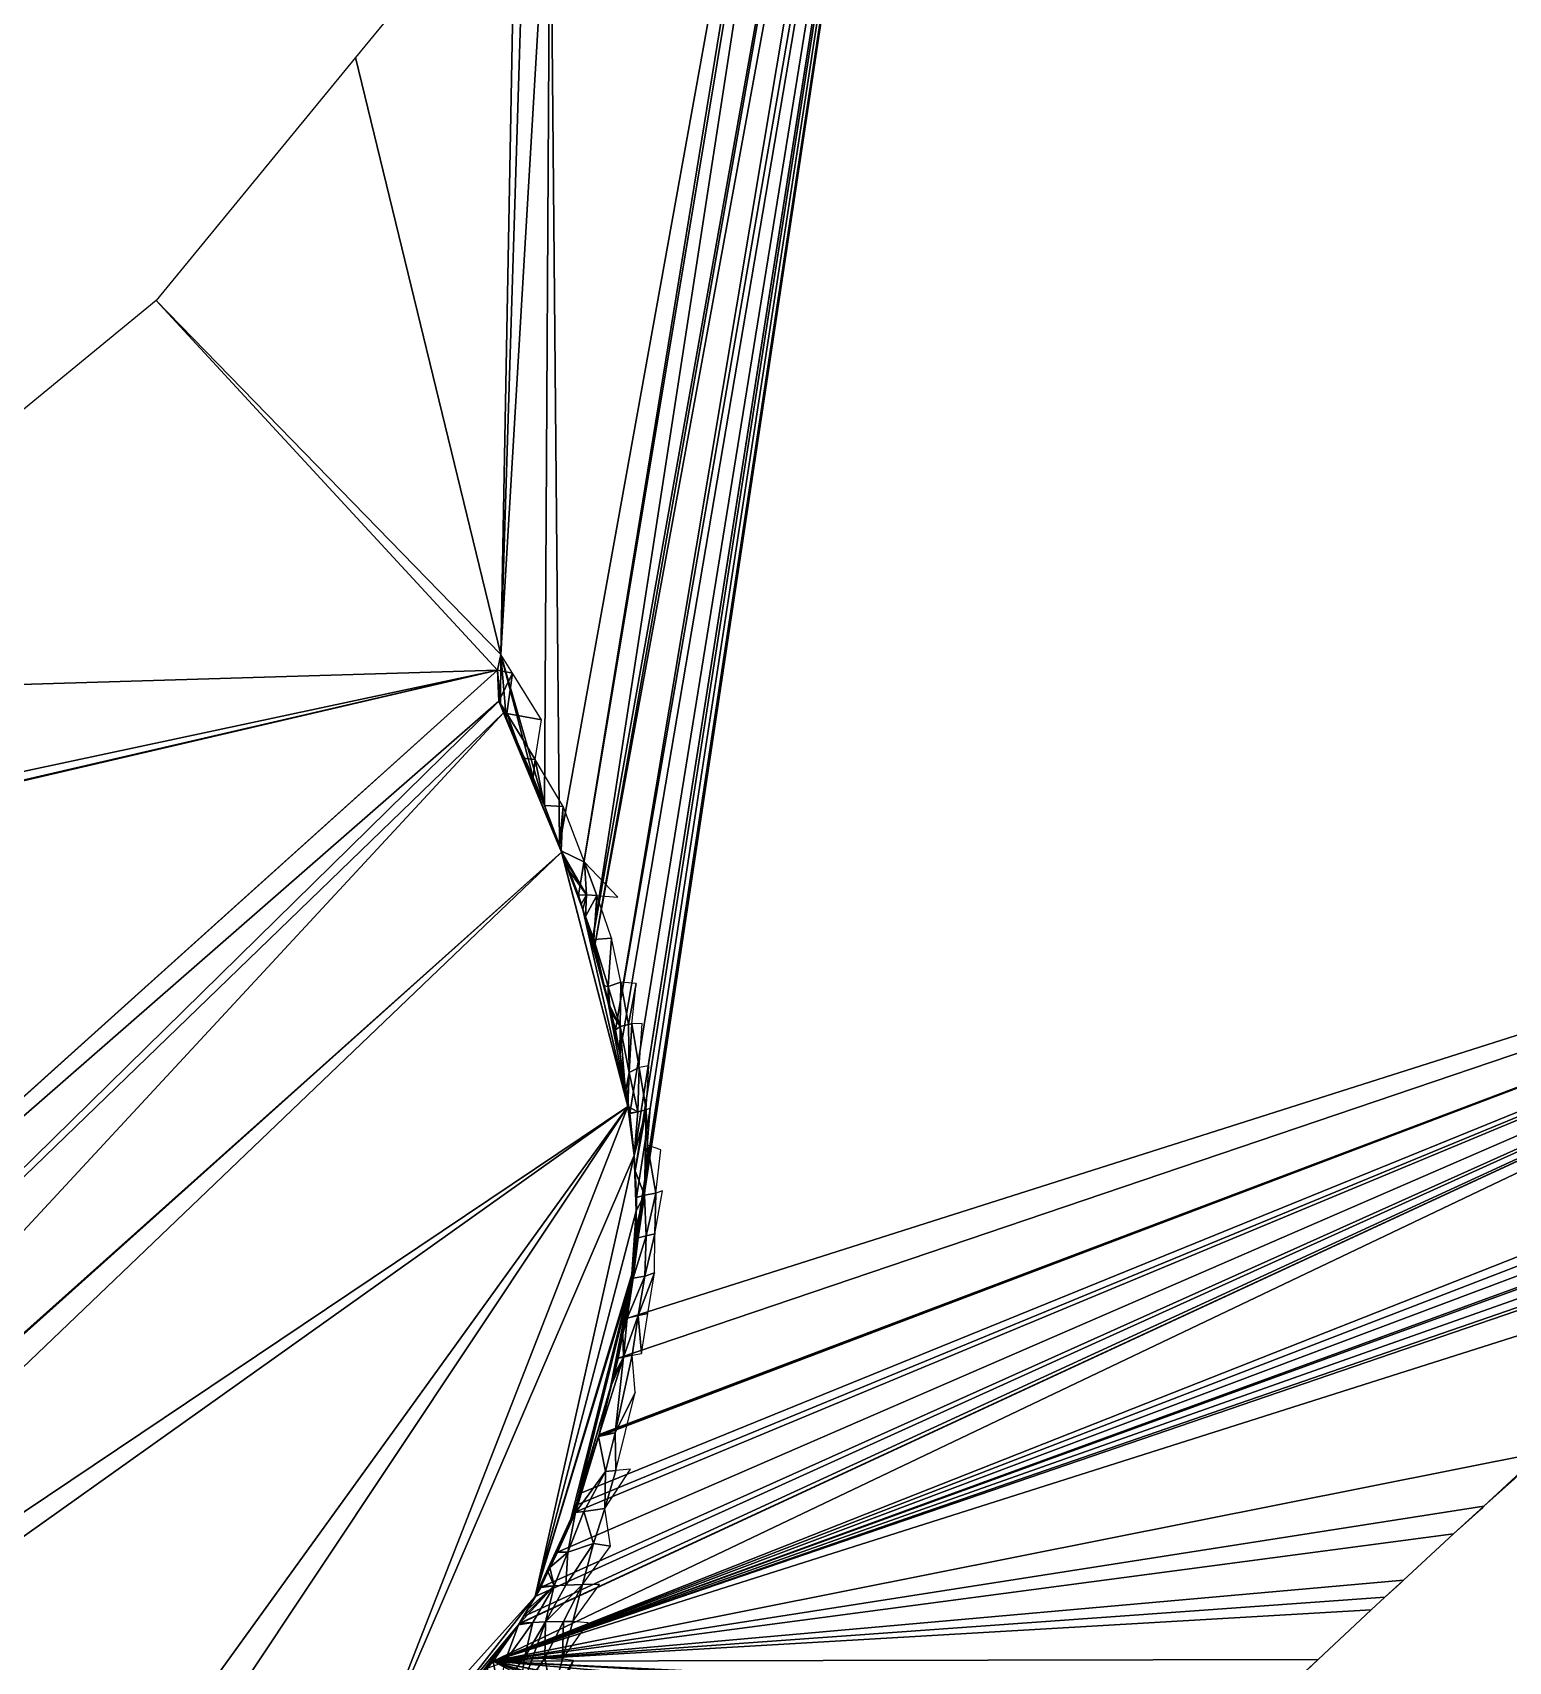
# Model space of a CAD drawing. Extents: x -96 to 96, y -91 to 94.
# Drawn here: x 41.42 to 70.3, y -70.47 to -38.6 of the extents above; entities that cross this region are included whole.
import ezdxf

# ---------------------------------------------------------------- set-up
doc = ezdxf.new("R2010")
doc.units = 0

msp = doc.modelspace()

# ---------------------------------------------------------------- linework, layer by layer
for points in [[(61.057, 9.573, 104), (62, 0, 104), (87.445, -52.815, 104)], [(61.057, 9.573, 104), (87.445, -52.815, 104), (81.653, -38.99, 104)], [(61.057, 9.573, 104), (81.653, -38.99, 104), (81.323, -38.202, 104)], [(62, 0, 104), (61.268, -7.43, 104), (87.445, -52.815, 104)], [(61.268, -7.43, 104), (60.809, -12.096, 104), (87.445, -52.815, 104)], [(60.809, -12.096, 104), (60.187, -14.146, 104), (52.825, -58.107, 104)], [(60.809, -12.096, 104), (52.825, -58.107, 104), (52.912, -58.571, 104)], [(60.809, -12.096, 104), (52.912, -58.571, 104), (53.111, -59.745, 104)], [(60.809, -12.096, 104), (53.137, -62.971, 104), (53.024, -63.76, 104)], [(60.809, -12.096, 104), (53.024, -63.76, 104), (87.445, -52.815, 104)], [(60.809, -12.096, 104), (53.111, -59.745, 104), (53.194, -60.559, 104)], [(60.809, -12.096, 104), (53.143, -62.919, 104), (53.137, -62.971, 104)], [(60.809, -12.096, 104), (53.147, -62.888, 104), (53.143, -62.919, 104)], [(60.809, -12.096, 104), (53.223, -62.192, 104), (53.147, -62.888, 104)], [(60.809, -12.096, 104), (53.194, -60.559, 104), (53.195, -60.566, 104)], [(60.809, -12.096, 104), (53.195, -60.566, 104), (53.212, -60.866, 104)], [(60.809, -12.096, 104), (53.212, -60.866, 104), (53.241, -61.389, 104)], [(60.809, -12.096, 104), (53.241, -61.389, 104), (53.223, -62.192, 104)], [(60.187, -14.146, 104), (59.462, -16.536, 104), (52.416, -56.489, 104)], [(60.187, -14.146, 104), (52.416, -56.489, 104), (52.825, -58.107, 104)], [(59.462, -16.536, 104), (57.533, -22.893, 104), (52.377, -56.356, 104)], [(59.462, -16.536, 104), (52.377, -56.356, 104), (52.416, -56.489, 104)], [(57.533, -22.893, 104), (57.281, -23.726, 104), (52.101, -55.476, 104)], [(57.533, -22.893, 104), (52.101, -55.476, 104), (52.377, -56.356, 104)], [(57.281, -23.726, 104), (51.551, -34.445, 104), (51.732, -54.496, 104)], [(57.281, -23.726, 104), (51.732, -54.496, 104), (52.101, -55.476, 104)], [(51.551, -34.445, 104), (51.073, -35.028, 104), (50.585, -50.767, 104)], [(51.551, -34.445, 104), (50.585, -50.767, 104), (51.438, -53.717, 104)], [(51.551, -34.445, 104), (51.438, -53.717, 104), (51.732, -54.496, 104)], [(51.073, -35.028, 104), (50.87, -35.275, 104), (50.585, -50.767, 104)], [(50.87, -35.275, 104), (47.743, -39.085, 104), (50.585, -50.767, 104)], [(47.743, -39.085, 104), (43.841, -43.841, 104), (50.585, -50.767, 104)], [(43.841, -43.841, 104), (34.445, -51.551, 104), (50.522, -51.074, 104)], [(50.522, -51.074, 104), (50.585, -50.767, 104), (43.841, -43.841, 104)], [(50.585, -50.767, 104), (50.522, -51.074, 104), (50.576, -51.75, 104)], [(50.522, -51.074, 104), (50.585, -50.767, 104), (50.585, -50.767, 104)], [(50.522, -51.074, 104), (50.585, -50.767, 104), (50.522, -51.074, 104)], [(50.522, -51.074, 104), (50.585, -50.767, 104), (50.585, -50.767, 104)], [(50.585, -50.767, 104), (50.522, -51.074, 104), (50.812, -51.131, 103.897)], [(50.812, -51.131, 103.897), (50.585, -50.767, 104), (50.522, -51.074, 104)], [(50.585, -50.767, 104), (50.576, -51.75, 104), (50.69, -51.994, 104)], [(50.585, -50.767, 104), (50.69, -51.994, 104), (51.219, -53.171, 104)], [(50.585, -50.767, 104), (51.219, -53.171, 104), (51.438, -53.717, 104)], [(23.15, -57.455, 104), (27.717, -71.582, 104), (50.522, -51.074, 104)], [(23.726, -57.281, 104), (23.15, -57.455, 104), (50.522, -51.074, 104)], [(25.236, -56.474, 104), (23.726, -57.281, 104), (50.522, -51.074, 104)], [(34.445, -51.551, 104), (25.236, -56.474, 104), (50.522, -51.074, 104)], [(27.717, -71.582, 104), (27.727, -71.593, 104), (50.522, -51.074, 104)], [(27.727, -71.593, 104), (50.548, -51.679, 104), (50.522, -51.074, 104)], [(50.522, -51.074, 104), (50.548, -51.679, 104), (50.576, -51.75, 104)], [(50.548, -51.679, 104), (50.548, -51.679, 104), (50.522, -51.074, 104)], [(50.522, -51.074, 104), (50.548, -51.679, 104), (50.522, -51.074, 104)], [(50.548, -51.679, 104), (50.812, -51.131, 103.897), (50.522, -51.074, 104)], [(50.548, -51.679, 104), (50.812, -51.131, 103.897), (50.522, -51.074, 104)], [(50.548, -51.679, 104), (50.702, -51.918, 103.948), (50.812, -51.131, 103.897)], [(50.548, -51.679, 104), (50.702, -51.918, 103.948), (50.812, -51.131, 103.897)], [(50.812, -51.131, 103.897), (50.702, -51.918, 103.948), (51.381, -52.045, 103.634)], [(50.812, -51.131, 103.897), (50.702, -51.918, 103.948), (51.381, -52.045, 103.634)], [(27.727, -71.593, 104), (29.104, -72.733, 104), (50.548, -51.679, 104)], [(29.104, -72.733, 104), (50.639, -51.908, 104), (50.548, -51.679, 104)], [(29.104, -72.733, 104), (30.442, -73.69, 104), (50.639, -51.908, 104)], [(30.442, -73.69, 104), (51.773, -54.633, 104), (50.639, -51.908, 104)], [(50.548, -51.679, 104), (50.576, -51.75, 104), (50.548, -51.679, 104)], [(50.639, -51.908, 104), (50.576, -51.75, 104), (50.548, -51.679, 104)], [(50.548, -51.679, 104), (50.576, -51.75, 104), (50.702, -51.918, 103.948)], [(50.576, -51.75, 104), (50.702, -51.918, 103.948), (50.548, -51.679, 104)], [(50.576, -51.75, 104), (50.639, -51.908, 104), (50.69, -51.994, 104)], [(50.639, -51.908, 104), (50.576, -51.75, 104), (50.639, -51.908, 104)], [(50.639, -51.908, 104), (50.702, -51.918, 103.948), (50.576, -51.75, 104)], [(50.576, -51.75, 104), (50.639, -51.908, 104), (50.702, -51.918, 103.948)], [(50.639, -51.908, 104), (50.639, -51.908, 104), (50.69, -51.994, 104)], [(50.69, -51.994, 104), (50.639, -51.908, 104), (50.69, -51.994, 104)], [(51.024, -52.796, 104), (50.69, -51.994, 104), (50.639, -51.908, 104)], [(51.773, -54.633, 104), (51.024, -52.796, 104), (50.639, -51.908, 104)], [(50.639, -51.908, 104), (50.69, -51.994, 104), (50.702, -51.918, 103.948)], [(50.69, -51.994, 104), (50.702, -51.918, 103.948), (50.639, -51.908, 104)], [(51.024, -52.796, 104), (50.702, -51.918, 103.948), (50.69, -51.994, 104)], [(51.024, -52.796, 104), (50.702, -51.918, 103.948), (50.69, -51.994, 104)], [(50.702, -51.918, 103.948), (51.257, -52.819, 103.734), (51.381, -52.045, 103.634)], [(51.024, -52.796, 104), (51.257, -52.819, 103.734), (50.702, -51.918, 103.948)], [(50.702, -51.918, 103.948), (51.257, -52.819, 103.734), (51.381, -52.045, 103.634)], [(51.024, -52.796, 104), (51.257, -52.819, 103.734), (50.702, -51.918, 103.948)], [(50.69, -51.994, 104), (51.024, -52.796, 104), (51.219, -53.171, 104)], [(51.024, -52.796, 104), (50.69, -51.994, 104), (50.69, -51.994, 104)], [(51.024, -52.796, 104), (50.69, -51.994, 104), (51.024, -52.796, 104)], [(50.431, -70.458, 104), (79.258, -59.077, 104), (87.445, -52.815, 104)], [(50.946, -69.732, 104), (50.431, -70.458, 104), (87.445, -52.815, 104)], [(50.954, -69.717, 104), (50.946, -69.732, 104), (87.445, -52.815, 104)], [(51.03, -69.585, 104), (50.954, -69.717, 104), (87.445, -52.815, 104)], [(51.024, -52.796, 104), (51.024, -52.796, 104), (51.219, -53.171, 104)], [(51.219, -53.171, 104), (51.219, -53.171, 104), (51.024, -52.796, 104)], [(51.438, -53.717, 104), (51.219, -53.171, 104), (51.024, -52.796, 104)], [(51.773, -54.633, 104), (51.438, -53.717, 104), (51.024, -52.796, 104)], [(51.219, -53.171, 104), (51.257, -52.819, 103.734), (51.024, -52.796, 104)], [(51.219, -53.171, 104), (51.257, -52.819, 103.734), (51.024, -52.796, 104)], [(51.253, -69.198, 104), (51.03, -69.585, 104), (87.445, -52.815, 104)], [(51.438, -53.717, 104), (51.257, -52.819, 103.734), (51.219, -53.171, 104)], [(51.438, -53.717, 104), (51.257, -52.819, 103.734), (51.219, -53.171, 104)], [(51.357, -69.018, 104), (51.253, -69.198, 104), (87.445, -52.815, 104)], [(51.438, -53.717, 104), (51.801, -53.741, 103.477), (51.257, -52.819, 103.734)], [(51.438, -53.717, 104), (51.801, -53.741, 103.477), (51.257, -52.819, 103.734)], [(51.69, -68.326, 104), (51.357, -69.018, 104), (87.445, -52.815, 104)], [(52.006, -67.558, 104), (51.69, -68.326, 104), (87.445, -52.815, 104)], [(52.055, -67.412, 104), (52.006, -67.558, 104), (87.445, -52.815, 104)], [(52.13, -67.183, 104), (52.055, -67.412, 104), (87.445, -52.815, 104)], [(52.497, -66.064, 104), (52.13, -67.183, 104), (87.445, -52.815, 104)], [(52.498, -66.059, 104), (52.497, -66.064, 104), (87.445, -52.815, 104)], [(52.506, -66.027, 104), (52.498, -66.059, 104), (87.445, -52.815, 104)], [(52.879, -64.533, 104), (52.506, -66.027, 104), (87.445, -52.815, 104)], [(53.024, -63.76, 104), (52.879, -64.533, 104), (87.445, -52.815, 104)], [(51.219, -53.171, 104), (51.438, -53.717, 104), (51.438, -53.717, 104)], [(51.219, -53.171, 104), (51.438, -53.717, 104), (51.219, -53.171, 104)], [(51.438, -53.717, 104), (51.732, -54.496, 104), (51.732, -54.496, 104)], [(51.438, -53.717, 104), (51.732, -54.496, 104), (51.438, -53.717, 104)], [(51.773, -54.633, 104), (51.732, -54.496, 104), (51.438, -53.717, 104)], [(51.732, -54.496, 104), (51.801, -53.741, 103.477), (51.438, -53.717, 104)], [(51.732, -54.496, 104), (51.801, -53.741, 103.477), (51.438, -53.717, 104)], [(51.765, -54.607, 104), (51.801, -53.741, 103.477), (51.732, -54.496, 104)], [(51.765, -54.607, 104), (51.801, -53.741, 103.477), (51.732, -54.496, 104)], [(51.765, -54.607, 104), (52.218, -54.825, 103.32), (51.801, -53.741, 103.477)], [(51.765, -54.607, 104), (52.218, -54.825, 103.32), (51.801, -53.741, 103.477)], [(51.732, -54.496, 104), (51.765, -54.607, 104), (52.101, -55.476, 104)], [(51.732, -54.496, 104), (51.765, -54.607, 104), (51.765, -54.607, 104)], [(51.732, -54.496, 104), (51.765, -54.607, 104), (51.732, -54.496, 104)], [(51.773, -54.633, 104), (51.765, -54.607, 104), (51.732, -54.496, 104)], [(30.442, -73.69, 104), (30.48, -73.716, 104), (51.773, -54.633, 104)], [(30.48, -73.716, 104), (31.269, -74.247, 104), (51.773, -54.633, 104)], [(31.269, -74.247, 104), (53.069, -59.608, 104), (51.773, -54.633, 104)], [(51.765, -54.607, 104), (51.773, -54.633, 104), (52.101, -55.476, 104)], [(51.765, -54.607, 104), (51.773, -54.633, 104), (51.765, -54.607, 104)], [(51.765, -54.607, 104), (51.773, -54.633, 104), (52.258, -55.47, 103.569)], [(51.765, -54.607, 104), (52.258, -55.47, 103.569), (52.218, -54.825, 103.32)], [(52.258, -55.47, 103.569), (52.218, -54.825, 103.32), (51.765, -54.607, 104)], [(52.258, -55.47, 103.569), (51.765, -54.607, 104), (51.773, -54.633, 104)], [(51.773, -54.633, 104), (51.792, -54.7, 104), (52.101, -55.476, 104)], [(53.069, -59.608, 104), (51.792, -54.7, 104), (51.773, -54.633, 104)], [(51.792, -54.7, 104), (51.773, -54.633, 104), (51.792, -54.7, 104)], [(51.792, -54.7, 104), (52.258, -55.47, 103.569), (51.773, -54.633, 104)], [(51.792, -54.7, 104), (52.258, -55.47, 103.569), (51.773, -54.633, 104)], [(51.792, -54.7, 104), (51.899, -54.97, 104), (52.101, -55.476, 104)], [(52.186, -55.754, 104), (51.899, -54.97, 104), (51.792, -54.7, 104)], [(53.069, -59.608, 104), (52.186, -55.754, 104), (51.792, -54.7, 104)], [(51.792, -54.7, 104), (51.792, -54.7, 104), (51.899, -54.97, 104)], [(51.792, -54.7, 104), (51.899, -54.97, 104), (52.258, -55.47, 103.569)], [(51.899, -54.97, 104), (52.258, -55.47, 103.569), (51.792, -54.7, 104)], [(52.101, -55.476, 104), (52.101, -55.476, 104), (51.899, -54.97, 104)], [(52.154, -55.648, 104), (52.101, -55.476, 104), (51.899, -54.97, 104)], [(52.186, -55.754, 104), (52.154, -55.648, 104), (51.899, -54.97, 104)], [(52.101, -55.476, 104), (52.258, -55.47, 103.569), (51.899, -54.97, 104)], [(52.101, -55.476, 104), (52.258, -55.47, 103.569), (51.899, -54.97, 104)], [(52.46, -55.481, 103.197), (52.874, -55.512, 102.522), (52.218, -54.825, 103.32)], [(52.258, -55.47, 103.569), (52.46, -55.481, 103.197), (52.218, -54.825, 103.32)], [(52.258, -55.47, 103.569), (52.101, -55.476, 104), (52.154, -55.648, 104)], [(52.258, -55.47, 103.569), (52.101, -55.476, 104), (52.154, -55.648, 104)], [(52.101, -55.476, 104), (52.154, -55.648, 104), (52.238, -55.916, 104)], [(52.101, -55.476, 104), (52.238, -55.916, 104), (52.377, -56.356, 104)], [(52.101, -55.476, 104), (52.154, -55.648, 104), (52.101, -55.476, 104)], [(52.186, -55.754, 104), (52.258, -55.47, 103.569), (52.154, -55.648, 104)], [(52.186, -55.754, 104), (52.258, -55.47, 103.569), (52.154, -55.648, 104)], [(52.154, -55.648, 104), (52.186, -55.754, 104), (52.238, -55.916, 104)], [(52.186, -55.754, 104), (52.154, -55.648, 104), (52.186, -55.754, 104)], [(52.186, -55.754, 104), (52.238, -55.894, 103.974), (52.258, -55.47, 103.569)], [(52.186, -55.754, 104), (52.238, -55.894, 103.974), (52.258, -55.47, 103.569)], [(52.377, -56.356, 104), (52.238, -55.916, 104), (52.186, -55.754, 104)], [(52.684, -57.578, 104), (52.377, -56.356, 104), (52.186, -55.754, 104)], [(53.069, -59.608, 104), (52.684, -57.578, 104), (52.186, -55.754, 104)], [(52.186, -55.754, 104), (52.186, -55.754, 104), (52.238, -55.916, 104)], [(52.238, -55.916, 104), (52.186, -55.754, 104), (52.238, -55.916, 104)], [(52.238, -55.916, 104), (52.238, -55.894, 103.974), (52.186, -55.754, 104)], [(52.238, -55.916, 104), (52.238, -55.894, 103.974), (52.186, -55.754, 104)], [(52.238, -55.894, 103.974), (52.46, -55.481, 103.197), (52.258, -55.47, 103.569)], [(52.238, -55.894, 103.974), (52.404, -56.342, 103.889), (52.46, -55.481, 103.197)], [(52.238, -55.894, 103.974), (52.404, -56.342, 103.889), (52.46, -55.481, 103.197)], [(52.404, -56.342, 103.889), (52.752, -56.318, 102.808), (52.46, -55.481, 103.197)], [(52.404, -56.342, 103.889), (52.238, -55.894, 103.974), (52.238, -55.916, 104)], [(52.377, -56.356, 104), (52.404, -56.342, 103.889), (52.238, -55.894, 103.974)], [(52.377, -56.356, 104), (52.238, -55.894, 103.974), (52.238, -55.916, 104)], [(52.238, -55.916, 104), (52.238, -55.916, 104), (52.377, -56.356, 104)], [(52.377, -56.356, 104), (52.238, -55.916, 104), (52.377, -56.356, 104)], [(52.404, -56.342, 103.889), (52.238, -55.916, 104), (52.377, -56.356, 104)], [(52.377, -56.356, 104), (52.416, -56.489, 104), (52.404, -56.342, 103.889)], [(52.416, -56.489, 104), (52.404, -56.342, 103.889), (52.377, -56.356, 104)], [(52.684, -57.578, 104), (52.416, -56.489, 104), (52.377, -56.356, 104)], [(52.377, -56.356, 104), (52.377, -56.356, 104), (52.416, -56.489, 104)], [(52.416, -56.489, 104), (52.377, -56.356, 104), (52.416, -56.489, 104)], [(52.404, -56.342, 103.889), (52.684, -57.261, 103.679), (52.752, -56.318, 102.808)], [(52.607, -57.25, 104), (52.684, -57.261, 103.679), (52.404, -56.342, 103.889)], [(52.607, -57.25, 104), (52.404, -56.342, 103.889), (52.416, -56.489, 104)], [(52.607, -57.25, 104), (52.684, -57.261, 103.679), (52.404, -56.342, 103.889)], [(52.607, -57.25, 104), (52.404, -56.342, 103.889), (52.416, -56.489, 104)], [(52.684, -57.261, 103.679), (52.929, -57.175, 102.903), (52.752, -56.318, 102.808)], [(52.416, -56.489, 104), (52.607, -57.25, 104), (52.825, -58.107, 104)], [(52.684, -57.578, 104), (52.607, -57.25, 104), (52.416, -56.489, 104)], [(52.416, -56.489, 104), (52.607, -57.25, 104), (52.607, -57.25, 104)], [(52.607, -57.25, 104), (52.416, -56.489, 104), (52.416, -56.489, 104)], [(52.607, -57.25, 104), (52.684, -57.578, 104), (52.825, -58.107, 104)], [(52.607, -57.25, 104), (52.684, -57.578, 104), (52.684, -57.578, 104)], [(52.607, -57.25, 104), (52.684, -57.578, 104), (52.607, -57.25, 104)], [(52.684, -57.578, 104), (52.684, -57.261, 103.679), (52.607, -57.25, 104)], [(52.684, -57.578, 104), (52.684, -57.261, 103.679), (52.607, -57.25, 104)], [(52.684, -57.261, 103.679), (52.916, -58.046, 103.588), (52.929, -57.175, 102.903)], [(52.684, -57.578, 104), (52.916, -58.046, 103.588), (52.684, -57.261, 103.679)], [(52.724, -57.728, 104), (52.916, -58.046, 103.588), (52.684, -57.261, 103.679)], [(52.724, -57.728, 104), (52.684, -57.261, 103.679), (52.684, -57.578, 104)], [(52.916, -58.046, 103.588), (53.083, -58.005, 102.77), (52.929, -57.175, 102.903)], [(53.083, -58.005, 102.77), (53.231, -57.2, 102.043), (52.929, -57.175, 102.903)], [(53.083, -58.005, 102.77), (53.147, -57.993, 102.487), (53.231, -57.2, 102.043)], [(52.684, -57.578, 104), (52.724, -57.728, 104), (52.825, -58.107, 104)], [(52.912, -58.571, 104), (52.724, -57.728, 104), (52.684, -57.578, 104)], [(53.069, -59.608, 104), (52.912, -58.571, 104), (52.684, -57.578, 104)], [(52.684, -57.578, 104), (52.724, -57.728, 104), (52.684, -57.578, 104)], [(52.684, -57.578, 104), (52.724, -57.728, 104), (52.916, -58.046, 103.588)], [(52.825, -58.107, 104), (52.724, -57.728, 104), (52.825, -58.107, 104)], [(52.912, -58.571, 104), (52.825, -58.107, 104), (52.724, -57.728, 104)], [(52.825, -58.107, 104), (52.916, -58.046, 103.588), (52.724, -57.728, 104)], [(52.825, -58.107, 104), (52.916, -58.046, 103.588), (52.724, -57.728, 104)], [(53.083, -58.005, 102.77), (53.096, -58.946, 103.351), (53.147, -57.993, 102.487)], [(53.096, -58.946, 103.351), (53.293, -58.847, 102.627), (53.147, -57.993, 102.487)], [(53.147, -57.993, 102.487), (53.293, -58.847, 102.627), (53.35, -57.986, 101.935)], [(52.916, -58.046, 103.588), (52.825, -58.107, 104), (52.912, -58.571, 104)], [(52.912, -58.571, 104), (52.916, -58.046, 103.588), (52.825, -58.107, 104)], [(52.825, -58.107, 104), (52.912, -58.571, 104), (52.912, -58.571, 104)], [(52.825, -58.107, 104), (52.912, -58.571, 104), (52.912, -58.571, 104)], [(52.825, -58.107, 104), (52.912, -58.571, 104), (52.825, -58.107, 104)], [(52.912, -58.571, 104), (52.912, -58.571, 104), (52.916, -58.046, 103.588)], [(52.916, -58.046, 103.588), (52.912, -58.571, 104), (52.916, -58.597, 104)], [(52.912, -58.571, 104), (52.912, -58.571, 104), (52.916, -58.046, 103.588)], [(52.916, -58.046, 103.588), (52.912, -58.571, 104), (52.916, -58.597, 104)], [(52.916, -58.046, 103.588), (53.096, -58.946, 103.351), (53.083, -58.005, 102.77)], [(53.096, -58.946, 103.351), (52.916, -58.046, 103.588), (53.026, -59.323, 104)], [(52.916, -58.597, 104), (53.026, -59.323, 104), (52.916, -58.046, 103.588)], [(53.096, -58.946, 103.351), (52.916, -58.046, 103.588), (53.026, -59.323, 104)], [(53.026, -59.323, 104), (52.916, -58.046, 103.588), (52.916, -58.597, 104)], [(52.912, -58.571, 104), (52.912, -58.571, 104), (52.912, -58.571, 104)], [(52.912, -58.571, 104), (52.916, -58.597, 104), (53.111, -59.745, 104)], [(53.026, -59.323, 104), (52.916, -58.597, 104), (52.912, -58.571, 104)], [(53.069, -59.608, 104), (53.026, -59.323, 104), (52.912, -58.571, 104)], [(52.916, -58.597, 104), (52.912, -58.571, 104), (52.912, -58.571, 104)], [(52.916, -58.597, 104), (53.026, -59.323, 104), (53.111, -59.745, 104)], [(52.916, -58.597, 104), (53.026, -59.323, 104), (53.026, -59.323, 104)], [(53.096, -58.946, 103.351), (53.026, -59.323, 104), (53.057, -59.532, 104)], [(53.096, -58.946, 103.351), (53.026, -59.323, 104), (53.057, -59.532, 104)], [(53.057, -59.532, 104), (53.069, -59.608, 104), (53.096, -58.946, 103.351)], [(53.057, -59.532, 104), (53.069, -59.608, 104), (53.096, -58.946, 103.351)], [(53.265, -59.715, 103.315), (53.096, -58.946, 103.351), (53.069, -59.608, 104)], [(53.265, -59.715, 103.315), (53.096, -58.946, 103.351), (53.069, -59.608, 104)], [(53.096, -58.946, 103.351), (53.265, -59.715, 103.315), (53.293, -58.847, 102.627)], [(53.265, -59.715, 103.315), (53.427, -59.673, 102.498), (53.293, -58.847, 102.627)], [(53.293, -58.847, 102.627), (53.427, -59.673, 102.498), (53.478, -58.811, 101.807)], [(50.431, -70.458, 104), (78.59, -59.601, 104), (79.258, -59.077, 104)], [(53.026, -59.323, 104), (53.057, -59.532, 104), (53.111, -59.745, 104)], [(53.026, -59.323, 104), (53.057, -59.532, 104), (53.026, -59.323, 104)], [(53.069, -59.608, 104), (53.057, -59.532, 104), (53.026, -59.323, 104)], [(53.057, -59.532, 104), (53.069, -59.608, 104), (53.097, -59.742, 104)], [(53.057, -59.532, 104), (53.097, -59.742, 104), (53.111, -59.745, 104)], [(53.069, -59.608, 104), (53.057, -59.532, 104), (53.069, -59.608, 104)], [(31.269, -74.247, 104), (31.964, -74.622, 104), (53.069, -59.608, 104)], [(31.964, -74.622, 104), (41.336, -75.861, 104), (53.069, -59.608, 104)], [(41.336, -75.861, 104), (42.422, -75.61, 104), (53.069, -59.608, 104)], [(42.422, -75.61, 104), (47.859, -72.972, 104), (53.069, -59.608, 104)], [(47.859, -72.972, 104), (53.195, -60.566, 104), (53.069, -59.608, 104)], [(50.431, -70.458, 104), (77.933, -60.12, 104), (78.59, -59.601, 104)], [(53.195, -60.566, 104), (53.097, -59.742, 104), (53.069, -59.608, 104)], [(53.097, -59.742, 104), (53.069, -59.608, 104), (53.069, -59.608, 104)], [(53.097, -59.742, 104), (53.069, -59.608, 104), (53.097, -59.742, 104)], [(53.265, -59.715, 103.315), (53.069, -59.608, 104), (53.097, -59.742, 104)], [(53.265, -59.715, 103.315), (53.069, -59.608, 104), (53.097, -59.742, 104)], [(53.111, -59.745, 104), (53.265, -59.715, 103.315), (53.097, -59.742, 104)], [(53.111, -59.745, 104), (53.265, -59.715, 103.315), (53.097, -59.742, 104)], [(53.195, -60.566, 104), (53.111, -59.745, 104), (53.097, -59.742, 104)], [(53.097, -59.742, 104), (53.097, -59.742, 104), (53.111, -59.745, 104)], [(53.111, -59.745, 104), (53.097, -59.742, 104), (53.111, -59.745, 104)], [(53.111, -59.745, 104), (53.194, -60.559, 104), (53.265, -59.715, 103.315)], [(53.194, -60.559, 104), (53.265, -59.715, 103.315), (53.111, -59.745, 104)], [(53.195, -60.566, 104), (53.194, -60.559, 104), (53.111, -59.745, 104)], [(53.111, -59.745, 104), (53.111, -59.745, 104), (53.194, -60.559, 104)], [(53.194, -60.559, 104), (53.111, -59.745, 104), (53.194, -60.559, 104)], [(53.427, -59.673, 102.498), (53.265, -59.715, 103.315), (53.194, -60.559, 104)], [(53.427, -59.673, 102.498), (53.194, -60.559, 104), (53.195, -60.566, 104)], [(53.427, -59.673, 102.498), (53.265, -59.715, 103.315), (53.194, -60.559, 104)], [(53.427, -59.673, 102.498), (53.194, -60.559, 104), (53.195, -60.566, 104)], [(53.195, -60.566, 104), (53.212, -60.866, 104), (53.427, -59.673, 102.498)], [(53.212, -60.866, 104), (53.427, -59.673, 102.498), (53.195, -60.566, 104)], [(53.395, -61.344, 103.16), (53.427, -59.673, 102.498), (53.212, -60.866, 104)], [(53.395, -61.344, 103.16), (53.427, -59.673, 102.498), (53.212, -60.866, 104)], [(53.395, -61.344, 103.16), (53.452, -60.364, 102.503), (53.427, -59.673, 102.498)], [(53.427, -59.673, 102.498), (53.452, -60.364, 102.503), (53.513, -59.642, 101.974)], [(50.431, -70.458, 104), (77.241, -60.68, 104), (77.933, -60.12, 104)], [(53.395, -61.344, 103.16), (53.615, -61.307, 102.254), (53.452, -60.364, 102.503)], [(53.615, -61.307, 102.254), (53.713, -60.455, 101.554), (53.452, -60.364, 102.503)], [(47.859, -72.972, 104), (51.253, -69.198, 104), (53.195, -60.566, 104)], [(50.431, -70.458, 104), (77.13, -60.77, 104), (77.241, -60.68, 104)], [(50.431, -70.458, 104), (76.61, -61.203, 104), (77.13, -60.77, 104)], [(51.253, -69.198, 104), (53.235, -61.653, 104), (53.195, -60.566, 104)], [(53.194, -60.559, 104), (53.195, -60.566, 104), (53.195, -60.566, 104)], [(53.194, -60.559, 104), (53.195, -60.566, 104), (53.194, -60.559, 104)], [(53.235, -61.653, 104), (53.212, -60.866, 104), (53.195, -60.566, 104)], [(53.195, -60.566, 104), (53.212, -60.866, 104), (53.212, -60.866, 104)], [(53.195, -60.566, 104), (53.212, -60.866, 104), (53.195, -60.566, 104)], [(53.235, -61.653, 104), (53.241, -61.389, 104), (53.212, -60.866, 104)], [(53.212, -60.866, 104), (53.241, -61.389, 104), (53.241, -61.389, 104)], [(53.212, -60.866, 104), (53.241, -61.389, 104), (53.212, -60.866, 104)], [(53.395, -61.344, 103.16), (53.212, -60.866, 104), (53.241, -61.389, 104)], [(53.395, -61.344, 103.16), (53.212, -60.866, 104), (53.241, -61.389, 104)], [(50.431, -70.458, 104), (76.21, -61.56, 104), (76.61, -61.203, 104)], [(53.241, -61.389, 104), (53.227, -61.979, 104), (53.223, -62.192, 104)], [(53.227, -61.979, 104), (53.269, -62.178, 103.744), (53.395, -61.344, 103.16)], [(53.227, -61.979, 104), (53.395, -61.344, 103.16), (53.235, -61.653, 104)], [(53.227, -61.979, 104), (53.269, -62.178, 103.744), (53.395, -61.344, 103.16)], [(53.227, -61.979, 104), (53.395, -61.344, 103.16), (53.235, -61.653, 104)], [(53.241, -61.389, 104), (53.235, -61.653, 104), (53.227, -61.979, 104)], [(53.395, -61.344, 103.16), (53.241, -61.389, 104), (53.235, -61.653, 104)], [(53.395, -61.344, 103.16), (53.241, -61.389, 104), (53.235, -61.653, 104)], [(53.241, -61.389, 104), (53.235, -61.653, 104), (53.241, -61.389, 104)], [(53.269, -62.178, 103.744), (53.427, -62.14, 102.97), (53.395, -61.344, 103.16)], [(53.395, -61.344, 103.16), (53.427, -62.14, 102.97), (53.615, -61.307, 102.254)], [(53.427, -62.14, 102.97), (53.6, -62.1, 102.152), (53.615, -61.307, 102.254)], [(53.615, -61.307, 102.254), (53.6, -62.1, 102.152), (53.75, -61.259, 101.442)], [(50.431, -70.458, 104), (76.066, -61.688, 104), (76.21, -61.56, 104)], [(50.431, -70.458, 104), (74.931, -62.683, 104), (76.066, -61.688, 104)], [(51.253, -69.198, 104), (53.147, -62.888, 104), (53.235, -61.653, 104)], [(53.147, -62.888, 104), (53.227, -61.979, 104), (53.235, -61.653, 104)], [(53.227, -61.979, 104), (53.235, -61.653, 104), (53.227, -61.979, 104)], [(53.147, -62.888, 104), (53.223, -62.192, 104), (53.227, -61.979, 104)], [(53.269, -62.178, 103.744), (53.171, -62.969, 103.814), (53.427, -62.14, 102.97)], [(53.171, -62.969, 103.814), (53.402, -62.931, 102.87), (53.427, -62.14, 102.97)], [(53.227, -61.979, 104), (53.227, -61.979, 104), (53.223, -62.192, 104)], [(53.223, -62.192, 104), (53.223, -62.192, 104), (53.227, -61.979, 104)], [(53.223, -62.192, 104), (53.269, -62.178, 103.744), (53.227, -61.979, 104)], [(53.269, -62.178, 103.744), (53.227, -61.979, 104), (53.223, -62.192, 104)], [(53.402, -62.931, 102.87), (53.591, -62.865, 101.743), (53.6, -62.1, 102.152)], [(53.427, -62.14, 102.97), (53.402, -62.931, 102.87), (53.6, -62.1, 102.152)], [(53.147, -62.888, 104), (53.171, -62.969, 103.814), (53.269, -62.178, 103.744)], [(53.147, -62.888, 104), (53.269, -62.178, 103.744), (53.223, -62.192, 104)], [(53.147, -62.888, 104), (53.171, -62.969, 103.814), (53.269, -62.178, 103.744)], [(53.147, -62.888, 104), (53.269, -62.178, 103.744), (53.223, -62.192, 104)], [(53.223, -62.192, 104), (53.147, -62.888, 104), (53.147, -62.888, 104)], [(53.223, -62.192, 104), (53.147, -62.888, 104), (53.223, -62.192, 104)], [(50.431, -70.458, 104), (70.956, -66.372, 104), (74.931, -62.683, 104)], [(51.253, -69.198, 104), (53.127, -63.033, 104), (53.147, -62.888, 104)], [(51.253, -69.198, 104), (51.956, -67.673, 104), (53.127, -63.033, 104)], [(51.956, -67.673, 104), (53.125, -63.04, 104), (53.127, -63.033, 104)], [(51.956, -67.673, 104), (52.072, -67.359, 104), (53.125, -63.04, 104)], [(52.072, -67.359, 104), (53.099, -63.216, 104), (53.125, -63.04, 104)], [(53.137, -62.971, 104), (53.099, -63.216, 104), (53.024, -63.76, 104)], [(53.056, -63.753, 103.849), (53.272, -63.7, 102.788), (53.402, -62.931, 102.87)], [(53.171, -62.969, 103.814), (53.056, -63.753, 103.849), (53.402, -62.931, 102.87)], [(53.056, -63.753, 103.849), (53.171, -62.969, 103.814), (53.099, -63.216, 104)], [(53.125, -63.04, 104), (53.099, -63.216, 104), (53.171, -62.969, 103.814)], [(53.137, -62.971, 104), (53.127, -63.033, 104), (53.099, -63.216, 104)], [(53.099, -63.216, 104), (53.127, -63.033, 104), (53.125, -63.04, 104)], [(53.099, -63.216, 104), (53.125, -63.04, 104), (53.099, -63.216, 104)], [(53.127, -63.033, 104), (53.125, -63.04, 104), (53.171, -62.969, 103.814)], [(53.127, -63.033, 104), (53.143, -62.919, 104), (53.147, -62.888, 104)], [(53.127, -63.033, 104), (53.137, -62.971, 104), (53.143, -62.919, 104)], [(53.171, -62.969, 103.814), (53.137, -62.971, 104), (53.127, -63.033, 104)], [(53.137, -62.971, 104), (53.127, -63.033, 104), (53.137, -62.971, 104)], [(53.137, -62.971, 104), (53.137, -62.971, 104), (53.143, -62.919, 104)], [(53.137, -62.971, 104), (53.171, -62.969, 103.814), (53.143, -62.919, 104)], [(53.147, -62.888, 104), (53.143, -62.919, 104), (53.147, -62.888, 104)], [(53.147, -62.888, 104), (53.143, -62.919, 104), (53.171, -62.969, 103.814)], [(53.147, -62.888, 104), (53.143, -62.919, 104), (53.171, -62.969, 103.814)], [(53.272, -63.7, 102.788), (53.462, -63.659, 101.968), (53.591, -62.865, 101.743)], [(53.402, -62.931, 102.87), (53.272, -63.7, 102.788), (53.591, -62.865, 101.743)], [(52.072, -67.359, 104), (52.73, -65.098, 104), (53.099, -63.216, 104)], [(52.73, -65.098, 104), (52.988, -63.95, 104), (53.099, -63.216, 104)], [(52.988, -63.95, 104), (53.024, -63.76, 104), (53.099, -63.216, 104)], [(53.099, -63.216, 104), (53.099, -63.216, 104), (53.024, -63.76, 104)], [(53.024, -63.76, 104), (53.024, -63.76, 104), (53.099, -63.216, 104)], [(53.056, -63.753, 103.849), (53.099, -63.216, 104), (53.024, -63.76, 104)], [(52.987, -64.512, 103.521), (53.155, -64.471, 102.704), (53.272, -63.7, 102.788)], [(53.056, -63.753, 103.849), (52.987, -64.512, 103.521), (53.272, -63.7, 102.788)], [(53.155, -64.471, 102.704), (53.337, -64.443, 101.974), (53.272, -63.7, 102.788)], [(53.272, -63.7, 102.788), (53.337, -64.443, 101.974), (53.462, -63.659, 101.968)], [(52.73, -65.098, 104), (52.788, -64.879, 104), (52.988, -63.95, 104)], [(52.788, -64.879, 104), (52.879, -64.533, 104), (52.988, -63.95, 104)], [(53.024, -63.76, 104), (52.988, -63.95, 104), (52.879, -64.533, 104)], [(52.988, -63.95, 104), (52.968, -64.054, 104), (52.879, -64.533, 104)], [(52.879, -64.533, 104), (52.968, -64.054, 104), (52.988, -63.95, 104)], [(52.879, -64.533, 104), (52.988, -63.95, 104), (52.879, -64.533, 104)], [(52.987, -64.512, 103.521), (52.968, -64.054, 104), (52.879, -64.533, 104)], [(52.988, -63.95, 104), (52.968, -64.054, 104), (53.056, -63.753, 103.849)], [(52.987, -64.512, 103.521), (53.056, -63.753, 103.849), (52.968, -64.054, 104)], [(53.056, -63.753, 103.849), (53.024, -63.76, 104), (52.988, -63.95, 104)], [(53.024, -63.76, 104), (52.988, -63.95, 104), (53.024, -63.76, 104)], [(52.879, -64.533, 104), (52.73, -65.098, 104), (52.506, -66.027, 104)], [(52.73, -65.098, 104), (52.507, -66.025, 104), (52.987, -64.512, 103.521)], [(52.818, -65.992, 102.553), (52.987, -64.512, 103.521), (52.507, -66.025, 104)], [(52.788, -64.879, 104), (52.73, -65.098, 104), (52.987, -64.512, 103.521)], [(52.879, -64.533, 104), (52.788, -64.879, 104), (52.73, -65.098, 104)], [(52.987, -64.512, 103.521), (52.879, -64.533, 104), (52.788, -64.879, 104)], [(52.879, -64.533, 104), (52.788, -64.879, 104), (52.879, -64.533, 104)], [(52.818, -65.992, 102.553), (53.213, -65.204, 101.8), (53.155, -64.471, 102.704)], [(52.987, -64.512, 103.521), (52.818, -65.992, 102.553), (53.155, -64.471, 102.704)], [(52.73, -65.098, 104), (52.73, -65.098, 104), (52.788, -64.879, 104)], [(52.072, -67.359, 104), (52.13, -67.183, 104), (52.73, -65.098, 104)], [(52.13, -67.183, 104), (52.506, -66.027, 104), (52.73, -65.098, 104)], [(52.73, -65.098, 104), (52.507, -66.025, 104), (52.506, -66.027, 104)], [(52.73, -65.098, 104), (52.506, -66.027, 104), (52.73, -65.098, 104)], [(52.506, -66.027, 104), (52.507, -66.025, 104), (52.73, -65.098, 104)], [(52.818, -65.992, 102.553), (52.833, -66.728, 101.78), (53.213, -65.204, 101.8)], [(52.045, -67.552, 103.844), (52.633, -66.749, 102.481), (52.497, -66.064, 104)], [(52.045, -67.552, 103.844), (52.497, -66.064, 104), (52.466, -66.156, 104)], [(52.466, -66.156, 104), (52.13, -67.183, 104), (52.045, -67.552, 103.844)], [(52.13, -67.183, 104), (52.497, -66.064, 104), (52.506, -66.027, 104)], [(52.497, -66.064, 104), (52.466, -66.156, 104), (52.13, -67.183, 104)], [(52.13, -67.183, 104), (52.466, -66.156, 104), (52.497, -66.064, 104)], [(52.497, -66.064, 104), (52.13, -67.183, 104), (52.497, -66.064, 104)], [(52.497, -66.064, 104), (52.633, -66.749, 102.481), (52.818, -65.992, 102.553)], [(52.497, -66.064, 104), (52.818, -65.992, 102.553), (52.498, -66.059, 104)], [(52.506, -66.027, 104), (52.497, -66.064, 104), (52.497, -66.064, 104)], [(52.497, -66.064, 104), (52.498, -66.059, 104), (52.506, -66.027, 104)], [(52.506, -66.027, 104), (52.498, -66.059, 104), (52.818, -65.992, 102.553)], [(52.818, -65.992, 102.553), (52.507, -66.025, 104), (52.506, -66.027, 104)], [(52.633, -66.749, 102.481), (52.833, -66.728, 101.78), (52.818, -65.992, 102.553)], [(50.431, -70.458, 104), (69.819, -67.43, 104), (70.956, -66.372, 104)], [(69.819, -67.43, 104), (70.895, -66.433, 104), (70.956, -66.372, 104)], [(69.819, -67.43, 104), (70.415, -66.895, 104), (70.895, -66.433, 104)], [(52.045, -67.552, 103.844), (52.205, -67.53, 103.24), (52.633, -66.749, 102.481)], [(52.205, -67.53, 103.24), (52.617, -67.472, 101.652), (52.633, -66.749, 102.481)], [(52.833, -66.728, 101.78), (52.617, -67.472, 101.652), (53.124, -66.702, 100.818)], [(52.633, -66.749, 102.481), (52.617, -67.472, 101.652), (52.833, -66.728, 101.78)], [(52.072, -67.359, 104), (52.045, -67.552, 103.844), (52.13, -67.183, 104)], [(52.13, -67.183, 104), (52.072, -67.359, 104), (52.055, -67.412, 104)], [(50.431, -70.458, 104), (69.222, -67.972, 104), (69.819, -67.43, 104)], [(51.69, -68.326, 104), (51.894, -68.329, 103.21), (52.045, -67.552, 103.844)], [(51.69, -68.326, 104), (52.045, -67.552, 103.844), (51.956, -67.673, 104)], [(52.006, -67.558, 104), (51.956, -67.673, 104), (51.69, -68.326, 104)], [(51.894, -68.329, 103.21), (52.4, -68.157, 101.52), (52.205, -67.53, 103.24)], [(52.045, -67.552, 103.844), (51.894, -68.329, 103.21), (52.205, -67.53, 103.24)], [(51.956, -67.673, 104), (51.993, -67.588, 104), (52.072, -67.359, 104)], [(51.993, -67.588, 104), (51.956, -67.673, 104), (52.045, -67.552, 103.844)], [(52.006, -67.558, 104), (51.993, -67.588, 104), (51.956, -67.673, 104)], [(51.993, -67.588, 104), (52.006, -67.558, 104), (52.072, -67.359, 104)], [(52.045, -67.552, 103.844), (52.006, -67.558, 104), (51.993, -67.588, 104)], [(52.006, -67.558, 104), (51.993, -67.588, 104), (52.006, -67.558, 104)], [(52.006, -67.558, 104), (52.055, -67.412, 104), (52.072, -67.359, 104)], [(52.006, -67.558, 104), (52.006, -67.558, 104), (52.055, -67.412, 104)], [(52.006, -67.558, 104), (52.045, -67.552, 103.844), (52.055, -67.412, 104)], [(52.072, -67.359, 104), (52.055, -67.412, 104), (52.045, -67.552, 103.844)], [(52.205, -67.53, 103.24), (52.4, -68.157, 101.52), (52.617, -67.472, 101.652)], [(52.4, -68.157, 101.52), (52.727, -68.21, 100.678), (52.617, -67.472, 101.652)], [(69.222, -67.972, 104), (69.769, -67.479, 104), (69.819, -67.43, 104)], [(69.222, -67.972, 104), (69.76, -67.487, 104), (69.769, -67.479, 104)], [(69.769, -67.479, 104), (69.769, -67.479, 104), (69.76, -67.487, 104)], [(69.769, -67.479, 104), (69.794, -67.454, 104), (69.819, -67.43, 104)], [(69.769, -67.479, 104), (69.794, -67.454, 104), (69.769, -67.479, 104)], [(51.253, -69.198, 104), (51.504, -68.708, 104), (51.956, -67.673, 104)], [(51.504, -68.708, 104), (51.543, -68.627, 104), (51.956, -67.673, 104)], [(51.543, -68.627, 104), (51.69, -68.326, 104), (51.956, -67.673, 104)], [(51.69, -68.326, 104), (51.69, -68.326, 104), (51.956, -67.673, 104)], [(51.956, -67.673, 104), (51.69, -68.326, 104), (51.956, -67.673, 104)], [(51.956, -67.673, 104), (51.993, -67.588, 104), (51.956, -67.673, 104)], [(50.431, -70.458, 104), (68.244, -68.879, 104), (69.222, -67.972, 104)], [(50.431, -70.458, 104), (69.222, -67.972, 104), (69.222, -67.972, 104)], [(51.855, -68.972, 102.304), (52.179, -68.959, 101.389), (52.4, -68.157, 101.52)], [(51.894, -68.329, 103.21), (51.855, -68.972, 102.304), (52.4, -68.157, 101.52)], [(52.179, -68.959, 101.389), (52.727, -68.21, 100.678), (52.4, -68.157, 101.52)], [(69.222, -67.972, 104), (69.222, -67.972, 104), (68.244, -68.879, 104)], [(68.244, -68.879, 104), (69.222, -67.972, 104), (68.244, -68.879, 104)], [(69.222, -67.972, 104), (69.222, -67.972, 104), (69.222, -67.972, 104)], [(51.69, -68.326, 104), (51.368, -68.994, 104), (51.357, -69.018, 104)], [(51.69, -68.326, 104), (51.504, -68.708, 104), (51.368, -68.994, 104)], [(51.69, -68.326, 104), (51.543, -68.627, 104), (51.504, -68.708, 104)], [(51.69, -68.326, 104), (51.504, -68.708, 104), (51.69, -68.326, 104)], [(51.543, -68.627, 104), (51.894, -68.329, 103.21), (51.69, -68.326, 104)], [(51.543, -68.627, 104), (51.626, -68.987, 103.006), (51.894, -68.329, 103.21)], [(51.626, -68.987, 103.006), (51.855, -68.972, 102.304), (51.894, -68.329, 103.21)], [(51.253, -69.198, 104), (51.357, -69.018, 104), (51.504, -68.708, 104)], [(51.357, -69.018, 104), (51.368, -68.994, 104), (51.504, -68.708, 104)], [(51.357, -69.018, 104), (51.504, -68.708, 104), (51.357, -69.018, 104)], [(51.368, -68.994, 104), (51.626, -68.987, 103.006), (51.504, -68.708, 104)], [(51.543, -68.627, 104), (51.504, -68.708, 104), (51.626, -68.987, 103.006)], [(50.431, -70.458, 104), (67.882, -69.211, 104), (68.244, -68.879, 104)], [(51.208, -69.706, 103.102), (51.626, -68.987, 103.006), (50.954, -69.717, 104)], [(51.03, -69.585, 104), (50.954, -69.717, 104), (51.626, -68.987, 103.006)], [(51.626, -68.987, 103.006), (51.113, -69.442, 104), (51.03, -69.585, 104)], [(51.626, -68.987, 103.006), (51.364, -69.02, 103.968), (51.113, -69.442, 104)], [(51.253, -69.198, 104), (51.113, -69.442, 104), (51.364, -69.02, 103.968)], [(51.208, -69.706, 103.102), (51.455, -69.689, 102.334), (51.626, -68.987, 103.006)], [(51.357, -69.018, 104), (51.253, -69.198, 104), (51.357, -69.018, 104)], [(51.364, -69.02, 103.968), (51.357, -69.018, 104), (51.253, -69.198, 104)], [(51.357, -69.018, 104), (51.364, -69.02, 103.968), (51.368, -68.994, 104)], [(51.368, -68.994, 104), (51.364, -69.02, 103.968), (51.626, -68.987, 103.006)], [(51.455, -69.689, 102.334), (51.813, -69.683, 101.419), (52.179, -68.959, 101.389)], [(51.855, -68.972, 102.304), (51.455, -69.689, 102.334), (52.179, -68.959, 101.389)], [(51.626, -68.987, 103.006), (51.455, -69.689, 102.334), (51.855, -68.972, 102.304)], [(51.813, -69.683, 101.419), (51.992, -69.685, 101.005), (52.179, -68.959, 101.389)], [(51.992, -69.685, 101.005), (52.517, -68.961, 100.61), (52.179, -68.959, 101.389)], [(67.882, -69.211, 104), (68.205, -68.917, 104), (68.244, -68.879, 104)], [(67.882, -69.211, 104), (68.11, -69.006, 104), (68.205, -68.917, 104)], [(68.11, -69.006, 104), (67.882, -69.211, 104), (68.11, -69.006, 104)], [(68.11, -69.006, 104), (68.11, -69.006, 104), (68.205, -68.917, 104)], [(68.205, -68.917, 104), (68.205, -68.917, 104), (68.11, -69.006, 104)], [(68.205, -68.917, 104), (68.244, -68.879, 104), (68.244, -68.879, 104)], [(68.205, -68.917, 104), (68.244, -68.879, 104), (68.205, -68.917, 104)], [(47.859, -72.972, 104), (49.283, -71.727, 104), (51.253, -69.198, 104)], [(49.283, -71.727, 104), (50.932, -69.752, 104), (51.253, -69.198, 104)], [(50.431, -70.458, 104), (67.611, -69.456, 104), (67.882, -69.211, 104)], [(50.431, -70.458, 104), (66.577, -70.427, 104), (67.611, -69.456, 104)], [(50.932, -69.752, 104), (50.954, -69.717, 104), (51.253, -69.198, 104)], [(50.954, -69.717, 104), (51.03, -69.585, 104), (51.253, -69.198, 104)], [(51.113, -69.442, 104), (51.03, -69.585, 104), (51.253, -69.198, 104)], [(51.03, -69.585, 104), (51.113, -69.442, 104), (51.253, -69.198, 104)], [(49.283, -71.727, 104), (49.852, -71.149, 104), (50.932, -69.752, 104)], [(49.852, -71.149, 104), (50.316, -70.599, 104), (50.932, -69.752, 104)], [(50.316, -70.599, 104), (50.431, -70.458, 104), (50.932, -69.752, 104)], [(50.431, -70.458, 104), (50.946, -69.732, 104), (50.946, -69.732, 104)], [(50.431, -70.458, 104), (50.946, -69.732, 104), (50.932, -69.752, 104)], [(50.431, -70.458, 104), (50.932, -69.752, 104), (50.431, -70.458, 104)], [(50.431, -70.458, 104), (50.662, -70.474, 103.158), (50.932, -69.752, 104)], [(50.662, -70.474, 103.158), (51.044, -70.391, 102.238), (51.208, -69.706, 103.102)], [(50.932, -69.752, 104), (50.662, -70.474, 103.158), (51.208, -69.706, 103.102)], [(50.932, -69.752, 104), (51.208, -69.706, 103.102), (50.946, -69.732, 104)], [(50.932, -69.752, 104), (50.946, -69.732, 104), (50.954, -69.717, 104)], [(51.208, -69.706, 103.102), (50.954, -69.717, 104), (50.946, -69.732, 104)], [(51.208, -69.706, 103.102), (50.946, -69.732, 104), (50.946, -69.732, 104)], [(50.954, -69.717, 104), (50.946, -69.732, 104), (50.946, -69.732, 104)], [(50.946, -69.732, 104), (50.946, -69.732, 104), (50.954, -69.717, 104)], [(50.954, -69.717, 104), (50.954, -69.717, 104), (50.946, -69.732, 104)], [(50.946, -69.732, 104), (50.946, -69.732, 104), (50.946, -69.732, 104)], [(51.044, -70.391, 102.238), (50.947, -71.108, 101.376), (51.455, -69.689, 102.334)], [(50.947, -71.108, 101.376), (51.447, -70.401, 101.379), (51.455, -69.689, 102.334)], [(50.954, -69.717, 104), (51.03, -69.585, 104), (50.954, -69.717, 104)], [(51.208, -69.706, 103.102), (51.044, -70.391, 102.238), (51.455, -69.689, 102.334)], [(51.447, -70.401, 101.379), (51.789, -70.42, 100.757), (51.813, -69.683, 101.419)], [(51.455, -69.689, 102.334), (51.447, -70.401, 101.379), (51.813, -69.683, 101.419)], [(51.789, -70.42, 100.757), (51.992, -69.685, 101.005), (51.813, -69.683, 101.419)], [(51.789, -70.42, 100.757), (52.295, -69.71, 100.545), (51.992, -69.685, 101.005)], [(50.431, -70.458, 104), (65.723, -71.217, 104), (66.577, -70.427, 104)], [(50.524, -71.076, 102.226), (50.947, -71.108, 101.376), (51.044, -70.391, 102.238)], [(50.662, -70.474, 103.158), (50.524, -71.076, 102.226), (51.044, -70.391, 102.238)], [(50.947, -71.108, 101.376), (51.589, -71.158, 100.524), (51.447, -70.401, 101.379)], [(51.589, -71.158, 100.524), (51.789, -70.42, 100.757), (51.447, -70.401, 101.379)], [(51.589, -71.158, 100.524), (52.008, -70.445, 100.491), (51.789, -70.42, 100.757)], [(65.723, -71.217, 104), (65.992, -70.976, 104), (66.577, -70.427, 104)], [(50.431, -70.458, 104), (50.316, -70.599, 104), (52.566, -81.961, 104)], [(50.431, -70.458, 104), (50.316, -70.599, 104), (50.431, -70.458, 104)], [(50.662, -70.474, 103.158), (50.431, -70.458, 104), (50.316, -70.599, 104)], [(50.431, -70.458, 104), (52.566, -81.961, 104), (60.471, -75.852, 104)], [(50.431, -70.458, 104), (60.471, -75.852, 104), (61.445, -75.044, 104)], [(50.431, -70.458, 104), (61.445, -75.044, 104), (62.174, -74.44, 104)], [(50.431, -70.458, 104), (62.174, -74.44, 104), (62.432, -74.207, 104)], [(50.431, -70.458, 104), (62.432, -74.207, 104), (63.593, -73.169, 104)], [(50.431, -70.458, 104), (63.593, -73.169, 104), (63.598, -73.164, 104)], [(50.431, -70.458, 104), (63.598, -73.164, 104), (63.649, -73.117, 104)], [(50.431, -70.458, 104), (63.649, -73.117, 104), (65.159, -71.758, 104)], [(50.431, -70.458, 104), (65.159, -71.758, 104), (65.63, -71.3, 104)], [(50.431, -70.458, 104), (65.63, -71.3, 104), (65.723, -71.217, 104)], [(51.589, -71.158, 100.524), (51.399, -71.905, 100.361), (52.008, -70.445, 100.491)]]:
    msp.add_3dface(points)

doc.saveas('drawing.dxf')
